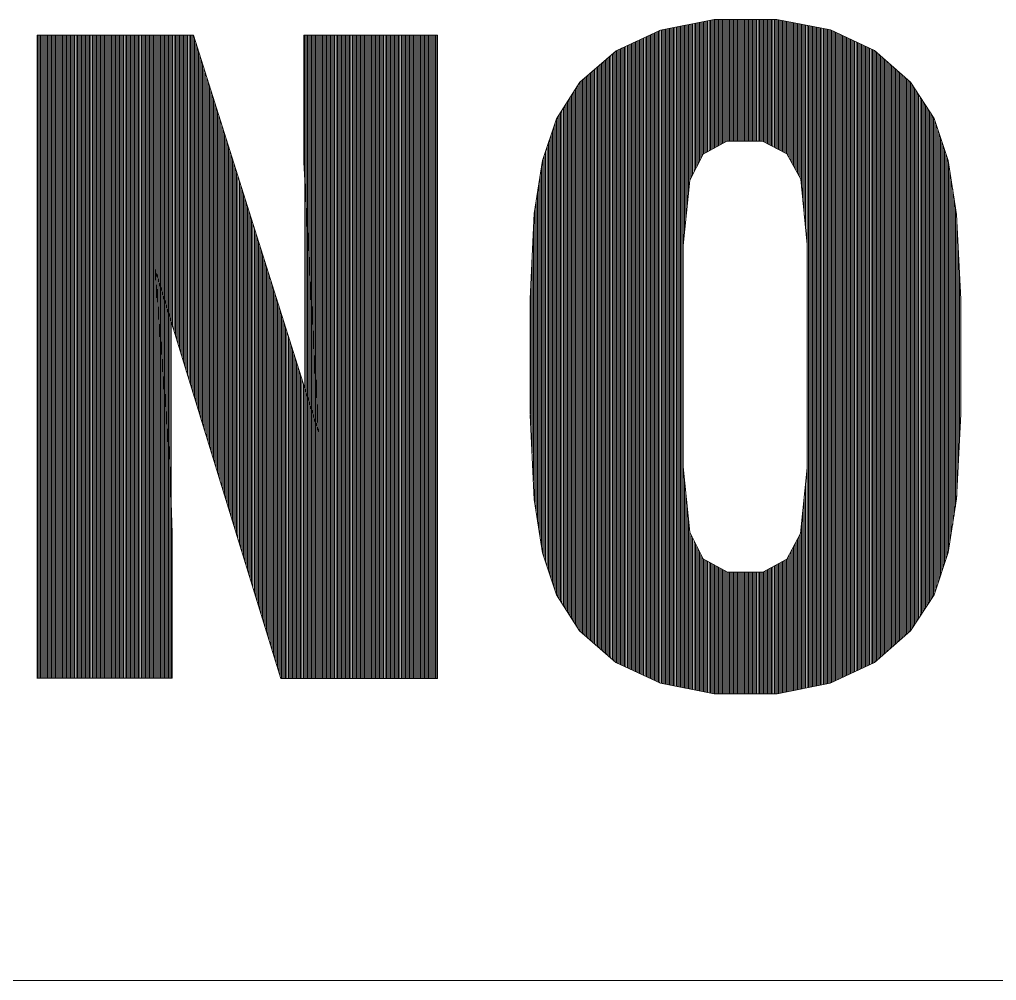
# Model space of a CAD drawing. Header units: millimetres. Extents: x 2 to 845, y 5 to 599.
# Drawn here: x 722.601 to 726.366, y 65.997 to 69.699 of the extents above; entities that cross this region are included whole.
import ezdxf

# ---------------------------------------------------------------- set-up
doc = ezdxf.new("R2010")
doc.units = ezdxf.units.MM
doc.linetypes.add('XKITLINE00', pattern=[0])
doc.layers.add('Outro tipo de objeto', color=7, linetype='Continuous', lineweight=0)

msp = doc.modelspace()

# ---------------------------------------------------------------- linework, layer by layer
at = {"layer": 'Outro tipo de objeto', "color": 7, "linetype": 'XKITLINE00', "lineweight": 0}
for p, q in [((725.0715, 69.6582), (725.2782, 69.6985)), ((725.0904, 67.1381), (725.0904, 69.6619)), ((725.0904, 69.6619), (725.0904, 69.6619)), ((725.0956, 67.1371), (725.0956, 69.6629)), ((725.1009, 67.1361), (725.1009, 69.664)), ((725.1061, 67.1351), (725.1061, 69.665)), ((725.1061, 69.665), (725.1061, 69.665)), ((725.1114, 67.134), (725.1114, 69.666)), ((725.1166, 67.133), (725.1166, 69.667)), ((725.1219, 67.132), (725.1219, 69.668)), ((725.1271, 67.131), (725.1271, 69.6691)), ((725.1324, 67.1299), (725.1324, 69.6701)), ((725.1376, 67.1289), (725.1376, 69.6711)), ((725.1428, 67.1279), (725.1428, 69.6721)), ((725.1481, 67.1269), (725.1481, 69.6732)), ((725.1533, 67.1258), (725.1533, 69.6742)), ((725.1533, 69.6742), (725.1533, 69.6742)), ((725.1586, 67.1248), (725.1586, 69.6752)), ((725.1638, 68.8792), (725.1638, 69.6762)), ((725.1691, 68.9309), (725.1691, 69.6773)), ((725.1743, 68.9826), (725.1743, 69.6783)), ((725.1743, 69.6783), (725.1743, 69.6783)), ((725.1796, 69.0343), (725.1796, 69.6793)), ((725.1848, 69.0812), (725.1848, 69.6803)), ((725.1901, 69.0915), (725.1901, 69.6813)), ((725.1953, 69.1018), (725.1953, 69.6824)), ((725.1953, 69.6824), (725.1953, 69.6824)), ((725.2006, 69.1121), (725.2006, 69.6834)), ((725.2058, 69.1224), (725.2058, 69.6844)), ((725.2111, 69.1327), (725.2111, 69.6854)), ((725.2111, 69.6854), (725.2111, 69.6854)), ((725.2163, 69.143), (725.2163, 69.6865)), ((725.2216, 69.1533), (725.2216, 69.6875)), ((725.2268, 69.1636), (725.2268, 69.6885)), ((725.232, 69.1739), (725.232, 69.6895)), ((725.2373, 69.1814), (725.2373, 69.6905)), ((725.2425, 69.1842), (725.2425, 69.6916)), ((725.2478, 69.187), (725.2478, 69.6926)), ((725.253, 69.1898), (725.253, 69.6936)), ((725.2583, 69.1927), (725.2583, 69.6946)), ((725.2635, 69.1955), (725.2635, 69.6957)), ((725.2688, 69.1983), (725.2688, 69.6967)), ((725.274, 69.2012), (725.274, 69.6977)), ((725.2782, 69.6985), (725.5199, 69.6985)), ((725.2793, 69.204), (725.2793, 69.6985)), ((725.2845, 69.2068), (725.2845, 69.6985)), ((725.2898, 69.2096), (725.2898, 69.6985)), ((725.295, 69.2125), (725.295, 69.6985)), ((725.3003, 69.2153), (725.3003, 69.6985)), ((725.3055, 69.2181), (725.3055, 69.6985)), ((725.3107, 69.2209), (725.3107, 69.6985)), ((725.316, 69.2238), (725.316, 69.6985)), ((725.3212, 69.2266), (725.3212, 69.6985)), ((725.3265, 69.2294), (725.3265, 69.6985)), ((725.3317, 69.2299), (725.3317, 69.6985)), ((725.337, 69.2299), (725.337, 69.6985)), ((725.3422, 69.2299), (725.3422, 69.6985)), ((725.3475, 69.2299), (725.3475, 69.6985)), ((725.3527, 69.2299), (725.3527, 69.6985)), ((725.358, 69.2299), (725.358, 69.6985)), ((725.3632, 69.2299), (725.3632, 69.6985)), ((725.3685, 69.2299), (725.3685, 69.6985)), ((725.3737, 69.2299), (725.3737, 69.6985)), ((725.379, 69.2299), (725.379, 69.6985)), ((725.3842, 69.2299), (725.3842, 69.6985)), ((725.3895, 69.2299), (725.3895, 69.6985)), ((725.3947, 69.2299), (725.3947, 69.6985)), ((725.3999, 69.2299), (725.3999, 69.6985)), ((725.4052, 69.2299), (725.4052, 69.6985)), ((725.4104, 69.2299), (725.4104, 69.6985)), ((725.4157, 69.2299), (725.4157, 69.6985)), ((725.4209, 69.2299), (725.4209, 69.6985)), ((725.4262, 69.2299), (725.4262, 69.6985)), ((725.4314, 69.2299), (725.4314, 69.6985)), ((725.4367, 69.2299), (725.4367, 69.6985)), ((725.4419, 69.2299), (725.4419, 69.6985)), ((725.4472, 69.2299), (725.4472, 69.6985)), ((725.4524, 69.2299), (725.4524, 69.6985)), ((725.4577, 69.2299), (725.4577, 69.6985)), ((725.4629, 69.2299), (725.4629, 69.6985)), ((725.4682, 69.2278), (725.4682, 69.6985)), ((725.4734, 69.2251), (725.4734, 69.6985)), ((725.4787, 69.2224), (725.4787, 69.6985)), ((725.4839, 69.2197), (725.4839, 69.6985)), ((725.4891, 69.217), (725.4891, 69.6985)), ((725.4944, 69.2143), (725.4944, 69.6985)), ((725.4996, 69.2116), (725.4996, 69.6985)), ((725.5049, 69.2089), (725.5049, 69.6985)), ((725.5101, 69.2062), (725.5101, 69.6985)), ((725.5154, 69.2035), (725.5154, 69.6985)), ((725.5199, 69.6985), (725.7268, 69.6585)), ((725.5206, 69.2008), (725.5206, 69.6984)), ((725.5259, 69.6974), (725.5259, 69.6974)), ((725.5259, 69.1981), (725.5259, 69.6974)), ((725.5311, 69.1954), (725.5311, 69.6964)), ((725.5364, 69.1927), (725.5364, 69.6953)), ((725.5416, 69.19), (725.5416, 69.6943)), ((725.5469, 69.1873), (725.5469, 69.6933)), ((725.5521, 69.1846), (725.5521, 69.6923)), ((725.5574, 69.1819), (725.5574, 69.6913)), ((725.5626, 69.1738), (725.5626, 69.6903)), ((725.5678, 69.1642), (725.5678, 69.6893)), ((725.5678, 69.6893), (725.5678, 69.6893)), ((725.5731, 69.1545), (725.5731, 69.6882)), ((725.5731, 69.6882), (725.5731, 69.6882)), ((725.5783, 69.1449), (725.5783, 69.6872)), ((725.5836, 69.1352), (725.5836, 69.6862)), ((725.5888, 69.1256), (725.5888, 69.6852)), ((725.5941, 69.116), (725.5941, 69.6842)), ((725.5993, 69.1063), (725.5993, 69.6832)), ((725.6046, 69.0967), (725.6046, 69.6822)), ((725.6098, 69.087), (725.6098, 69.6811)), ((725.6098, 69.6811), (725.6098, 69.6811)), ((725.6151, 69.0488), (725.6151, 69.6801)), ((725.6151, 69.6801), (725.6151, 69.6801)), ((725.6203, 68.9965), (725.6203, 69.6791)), ((725.6256, 68.9442), (725.6256, 69.6781)), ((725.6256, 69.6781), (725.6256, 69.6781)), ((725.6308, 68.8919), (725.6308, 69.6771)), ((725.6361, 67.1242), (725.6361, 69.6761)), ((725.6413, 67.1252), (725.6413, 69.6751)), ((725.6466, 67.1263), (725.6466, 69.674)), ((725.6518, 67.1273), (725.6518, 69.673)), ((725.657, 67.1283), (725.657, 69.672)), ((725.6623, 67.1294), (725.6623, 69.671)), ((725.6675, 67.1304), (725.6675, 69.67)), ((725.6728, 67.1314), (725.6728, 69.669)), ((725.678, 67.1325), (725.678, 69.668)), ((725.6833, 67.1335), (725.6833, 69.6669)), ((725.6885, 67.1345), (725.6885, 69.6659)), ((725.6938, 67.1356), (725.6938, 69.6649)), ((725.699, 67.1366), (725.699, 69.6639)), ((725.7043, 67.1377), (725.7043, 69.6629)), ((725.7095, 67.1387), (725.7095, 69.6619)), ((722.6685, 67.161), (722.6685, 69.6387)), ((722.6685, 69.6387), (723.2708, 69.6387)), ((722.6716, 67.1615), (722.6716, 69.6387)), ((722.6768, 67.1615), (722.6768, 69.6387)), ((722.682, 67.1615), (722.682, 69.6387)), ((722.6873, 67.1615), (722.6873, 69.6387)), ((722.6925, 67.1615), (722.6925, 69.6387)), ((722.6978, 67.1615), (722.6978, 69.6387)), ((722.703, 67.1615), (722.703, 69.6387)), ((722.7083, 67.1615), (722.7083, 69.6387)), ((722.7135, 67.1615), (722.7135, 69.6387)), ((722.7188, 67.1615), (722.7188, 69.6387)), ((722.724, 67.1615), (722.724, 69.6387)), ((722.7293, 67.1615), (722.7293, 69.6387)), ((722.7345, 67.1615), (722.7345, 69.6387)), ((722.7398, 67.1615), (722.7398, 69.6387)), ((722.745, 67.1615), (722.745, 69.6387)), ((722.7503, 67.1615), (722.7503, 69.6387)), ((722.7555, 67.1615), (722.7555, 69.6387)), ((722.7607, 67.1615), (722.7607, 69.6387)), ((722.766, 67.1615), (722.766, 69.6387)), ((722.7712, 67.1615), (722.7712, 69.6387)), ((722.7765, 67.1615), (722.7765, 69.6387)), ((722.7817, 67.1615), (722.7817, 69.6387)), ((722.787, 67.1615), (722.787, 69.6387)), ((722.7922, 67.1615), (722.7922, 69.6387)), ((722.7975, 67.1615), (722.7975, 69.6387)), ((722.8027, 67.1615), (722.8027, 69.6387)), ((722.808, 67.1615), (722.808, 69.6387)), ((722.8132, 67.1615), (722.8132, 69.6387)), ((722.8185, 67.1615), (722.8185, 69.6387)), ((722.8237, 67.1615), (722.8237, 69.6387)), ((722.829, 67.1615), (722.829, 69.6387)), ((722.8342, 67.1615), (722.8342, 69.6387)), ((722.8395, 67.1615), (722.8395, 69.6387)), ((722.8447, 67.1615), (722.8447, 69.6387)), ((722.8499, 67.1615), (722.8499, 69.6387)), ((722.8552, 67.1615), (722.8552, 69.6387)), ((722.8604, 67.1615), (722.8604, 69.6387)), ((722.8657, 67.1615), (722.8657, 69.6387)), ((722.8709, 67.1615), (722.8709, 69.6387)), ((722.8762, 67.1615), (722.8762, 69.6387)), ((722.8814, 67.1615), (722.8814, 69.6387)), ((722.8867, 67.1615), (722.8867, 69.6387)), ((722.8919, 67.1615), (722.8919, 69.6387)), ((722.8972, 67.1615), (722.8972, 69.6387)), ((722.9024, 67.1615), (722.9024, 69.6387)), ((722.9077, 67.1615), (722.9077, 69.6387)), ((722.9129, 67.1615), (722.9129, 69.6387)), ((722.9182, 67.1615), (722.9182, 69.6387)), ((722.9234, 67.1615), (722.9234, 69.6387)), ((722.9287, 67.1615), (722.9287, 69.6387)), ((722.9339, 67.1615), (722.9339, 69.6387)), ((722.9391, 67.1615), (722.9391, 69.6387)), ((722.9444, 67.1615), (722.9444, 69.6387)), ((722.9496, 67.1615), (722.9496, 69.6387)), ((722.9549, 67.1615), (722.9549, 69.6387)), ((722.9601, 67.1615), (722.9601, 69.6387)), ((722.9654, 67.1615), (722.9654, 69.6387)), ((722.9706, 67.1615), (722.9706, 69.6387)), ((722.9759, 67.1615), (722.9759, 69.6387)), ((722.9811, 67.1615), (722.9811, 69.6387)), ((722.9864, 67.1615), (722.9864, 69.6387)), ((722.9916, 67.1615), (722.9916, 69.6387)), ((722.9969, 67.1615), (722.9969, 69.6387)), ((723.0021, 67.1615), (723.0021, 69.6387)), ((723.0074, 67.1615), (723.0074, 69.6387)), ((723.0126, 67.1615), (723.0126, 69.6387)), ((723.0178, 67.1615), (723.0178, 69.6387)), ((723.0231, 67.1615), (723.0231, 69.6387)), ((723.0283, 67.1615), (723.0283, 69.6387)), ((723.0336, 67.1615), (723.0336, 69.6387)), ((723.0388, 67.1615), (723.0388, 69.6387)), ((723.0441, 67.1615), (723.0441, 69.6387)), ((723.0493, 67.1615), (723.0493, 69.6387)), ((723.0546, 67.1615), (723.0546, 69.6387)), ((723.0598, 67.1615), (723.0598, 69.6387)), ((723.0651, 67.1615), (723.0651, 69.6387)), ((723.0703, 67.1615), (723.0703, 69.6387)), ((723.0756, 67.1615), (723.0756, 69.6387)), ((723.0808, 67.1615), (723.0808, 69.6387)), ((723.0861, 67.1615), (723.0861, 69.6387)), ((723.0913, 67.1615), (723.0913, 69.6387)), ((723.0966, 67.1615), (723.0966, 69.6387)), ((723.1018, 67.1615), (723.1018, 69.6387)), ((723.107, 67.1615), (723.107, 69.6387)), ((723.1123, 67.1615), (723.1123, 69.6387)), ((723.1175, 67.1615), (723.1175, 69.6387)), ((723.1228, 67.1615), (723.1228, 69.6387)), ((723.128, 67.1615), (723.128, 69.6387)), ((723.1333, 67.1615), (723.1333, 69.6387)), ((723.1385, 67.1615), (723.1385, 69.6387)), ((723.1438, 67.1615), (723.1438, 69.6387)), ((723.149, 67.1615), (723.149, 69.6387)), ((723.1543, 67.1615), (723.1543, 69.6387)), ((723.1595, 67.1615), (723.1595, 69.6387)), ((723.1648, 67.1615), (723.1648, 69.6387)), ((723.17, 67.1615), (723.17, 69.6387)), ((723.1753, 67.1615), (723.1753, 69.6387)), ((723.1805, 67.1615), (723.1805, 69.6387)), ((723.1857, 67.1615), (723.1857, 69.6387)), ((723.191, 68.5151), (723.191, 69.6387)), ((723.1962, 68.4981), (723.1962, 69.6387)), ((723.2015, 68.481), (723.2015, 69.6387)), ((723.2067, 68.464), (723.2067, 69.6387)), ((723.212, 68.447), (723.212, 69.6387)), ((723.2172, 68.4299), (723.2172, 69.6387)), ((723.2225, 68.4129), (723.2225, 69.6387)), ((723.2277, 68.3958), (723.2277, 69.6387)), ((723.233, 68.3788), (723.233, 69.6387)), ((723.2382, 68.3617), (723.2382, 69.6387)), ((723.2382, 68.3617), (723.2382, 69.6387)), ((723.2435, 68.3447), (723.2435, 69.6387)), ((723.2487, 68.3276), (723.2487, 69.6387)), ((723.254, 68.3106), (723.254, 69.6387)), ((723.2592, 68.2936), (723.2592, 69.6387)), ((723.2645, 68.2765), (723.2645, 69.6387)), ((723.2697, 68.2595), (723.2697, 69.6387)), ((723.2708, 69.6387), (723.7529, 68.1103)), ((723.2749, 68.2424), (723.2749, 69.6256)), ((723.6966, 69.1489), (723.6966, 69.6388)), ((723.6966, 69.6388), (724.2122, 69.6388)), ((723.6999, 67.1604), (723.6999, 69.6388)), ((723.7052, 67.1604), (723.7052, 69.6388)), ((723.7104, 67.1604), (723.7104, 69.6388)), ((723.7157, 67.1604), (723.7157, 69.6388)), ((723.7209, 67.1604), (723.7209, 69.6388)), ((723.7262, 67.1604), (723.7262, 69.6388)), ((723.7314, 67.1604), (723.7314, 69.6388)), ((723.7367, 67.1604), (723.7367, 69.6388)), ((723.7419, 67.1604), (723.7419, 69.6388)), ((723.7472, 67.1604), (723.7472, 69.6388)), ((723.7524, 67.1604), (723.7524, 69.6388)), ((723.7577, 67.1604), (723.7577, 69.6388)), ((723.7629, 67.1604), (723.7629, 69.6388)), ((723.7682, 67.1604), (723.7682, 69.6388)), ((723.7734, 67.1604), (723.7734, 69.6388)), ((723.7787, 67.1604), (723.7787, 69.6388)), ((723.7839, 67.1604), (723.7839, 69.6388)), ((723.7891, 67.1604), (723.7891, 69.6388)), ((723.7944, 67.1604), (723.7944, 69.6388)), ((723.7996, 67.1604), (723.7996, 69.6388)), ((723.8049, 67.1604), (723.8049, 69.6388)), ((723.8101, 67.1604), (723.8101, 69.6388)), ((723.8154, 67.1604), (723.8154, 69.6388)), ((723.8206, 67.1604), (723.8206, 69.6388)), ((723.8259, 67.1604), (723.8259, 69.6388)), ((723.8311, 67.1604), (723.8311, 69.6388)), ((723.8364, 67.1604), (723.8364, 69.6388)), ((723.8416, 67.1604), (723.8416, 69.6388)), ((723.8469, 67.1604), (723.8469, 69.6388)), ((723.8521, 67.1604), (723.8521, 69.6388)), ((723.8574, 67.1604), (723.8574, 69.6388)), ((723.8626, 67.1604), (723.8626, 69.6388)), ((723.8678, 67.1604), (723.8678, 69.6388)), ((723.8731, 67.1604), (723.8731, 69.6388)), ((723.8783, 67.1604), (723.8783, 69.6388)), ((723.8836, 67.1604), (723.8836, 69.6388)), ((723.8888, 67.1604), (723.8888, 69.6388)), ((723.8941, 67.1604), (723.8941, 69.6388)), ((723.8993, 67.1604), (723.8993, 69.6388)), ((723.9046, 67.1604), (723.9046, 69.6388)), ((723.9098, 67.1604), (723.9098, 69.6388)), ((723.9151, 67.1604), (723.9151, 69.6388)), ((723.9203, 67.1604), (723.9203, 69.6388)), ((723.9256, 67.1604), (723.9256, 69.6388)), ((723.9308, 67.1604), (723.9308, 69.6388)), ((723.9361, 67.1604), (723.9361, 69.6388)), ((723.9413, 67.1604), (723.9413, 69.6388)), ((723.9466, 67.1604), (723.9466, 69.6388)), ((723.9518, 67.1604), (723.9518, 69.6388)), ((723.957, 67.1604), (723.957, 69.6388)), ((723.9623, 67.1604), (723.9623, 69.6388)), ((723.9675, 67.1604), (723.9675, 69.6388)), ((723.9728, 67.1604), (723.9728, 69.6388)), ((723.978, 67.1604), (723.978, 69.6388)), ((723.9833, 67.1604), (723.9833, 69.6388)), ((723.9885, 67.1604), (723.9885, 69.6388)), ((723.9938, 67.1604), (723.9938, 69.6388)), ((723.999, 67.1604), (723.999, 69.6388)), ((724.0043, 67.1604), (724.0043, 69.6388)), ((724.0095, 67.1604), (724.0095, 69.6388)), ((724.0148, 67.1604), (724.0148, 69.6388)), ((724.02, 67.1604), (724.02, 69.6388)), ((724.0253, 67.1604), (724.0253, 69.6388)), ((724.0305, 67.1604), (724.0305, 69.6388)), ((724.0357, 67.1604), (724.0357, 69.6388)), ((724.041, 67.1604), (724.041, 69.6388)), ((724.0462, 67.1604), (724.0462, 69.6388)), ((724.0515, 67.1604), (724.0515, 69.6388)), ((724.0567, 67.1604), (724.0567, 69.6388)), ((724.062, 67.1604), (724.062, 69.6388)), ((724.0672, 67.1604), (724.0672, 69.6388)), ((724.0725, 67.1604), (724.0725, 69.6388)), ((724.0777, 67.1604), (724.0777, 69.6388)), ((724.083, 67.1604), (724.083, 69.6388)), ((724.0882, 67.1604), (724.0882, 69.6388)), ((724.0935, 67.1604), (724.0935, 69.6388)), ((724.0987, 67.1604), (724.0987, 69.6388)), ((724.104, 67.1604), (724.104, 69.6388)), ((724.1092, 67.1604), (724.1092, 69.6388)), ((724.1145, 67.1604), (724.1145, 69.6388)), ((724.1197, 67.1604), (724.1197, 69.6388)), ((724.1249, 67.1604), (724.1249, 69.6388)), ((724.1302, 67.1604), (724.1302, 69.6388)), ((724.1354, 67.1604), (724.1354, 69.6388)), ((724.1407, 67.1604), (724.1407, 69.6388)), ((724.1459, 67.1604), (724.1459, 69.6388)), ((724.1512, 67.1604), (724.1512, 69.6388)), ((724.1564, 67.1604), (724.1564, 69.6388)), ((724.1617, 67.1604), (724.1617, 69.6388)), ((724.1669, 67.1604), (724.1669, 69.6388)), ((724.1722, 67.1604), (724.1722, 69.6388)), ((724.1774, 67.1604), (724.1774, 69.6388)), ((724.1827, 67.1604), (724.1827, 69.6388)), ((724.1879, 67.1604), (724.1879, 69.6388)), ((724.1932, 67.1604), (724.1932, 69.6388)), ((724.1984, 67.1604), (724.1984, 69.6388)), ((724.2037, 67.1604), (724.2037, 69.6388)), ((724.2089, 67.1604), (724.2089, 69.6388)), ((724.2122, 69.6388), (724.2122, 67.1604)), ((724.9001, 69.5786), (725.0715, 69.6582)), ((725.0012, 67.1747), (725.0012, 69.6256)), ((725.0064, 67.1723), (725.0064, 69.628)), ((725.0117, 67.1698), (725.0117, 69.6305)), ((725.0169, 67.1674), (725.0169, 69.6329)), ((725.0222, 67.1649), (725.0222, 69.6353)), ((725.0274, 67.1625), (725.0274, 69.6378)), ((725.0327, 67.16), (725.0327, 69.6402)), ((725.0379, 67.1576), (725.0379, 69.6426)), ((725.0432, 67.1551), (725.0432, 69.6451)), ((725.0484, 67.1527), (725.0484, 69.6475)), ((725.0537, 67.1502), (725.0537, 69.6499)), ((725.0589, 67.1478), (725.0589, 69.6524)), ((725.0641, 67.1453), (725.0641, 69.6548)), ((725.0694, 67.1429), (725.0694, 69.6573)), ((725.0746, 67.1412), (725.0746, 69.6588)), ((725.0799, 67.1402), (725.0799, 69.6599)), ((725.0851, 67.1392), (725.0851, 69.6609)), ((725.7148, 67.1397), (725.7148, 69.6609)), ((725.72, 67.1408), (725.72, 69.6598)), ((725.7253, 67.1418), (725.7253, 69.6588)), ((725.7268, 69.6585), (725.8965, 69.5789)), ((725.7305, 67.1441), (725.7305, 69.6568)), ((725.7357, 67.1466), (725.7357, 69.6543)), ((725.741, 67.149), (725.741, 69.6519)), ((725.7462, 67.1515), (725.7462, 69.6494)), ((725.7515, 67.154), (725.7515, 69.6469)), ((725.7567, 67.1564), (725.7567, 69.6445)), ((725.762, 67.1589), (725.762, 69.642)), ((725.7672, 67.1613), (725.7672, 69.6395)), ((725.7725, 67.1638), (725.7725, 69.6371)), ((725.7777, 67.1662), (725.7777, 69.6346)), ((725.7777, 69.6346), (725.7777, 69.6346)), ((725.783, 67.1687), (725.783, 69.6322)), ((725.7882, 67.1712), (725.7882, 69.6297)), ((725.7935, 67.1736), (725.7935, 69.6272)), ((725.7987, 67.1761), (725.7987, 69.6248)), ((723.2802, 68.2254), (723.2802, 69.6089)), ((723.2854, 68.2083), (723.2854, 69.5923)), ((724.9172, 67.2139), (724.9172, 69.5866)), ((724.9172, 67.2139), (724.9172, 69.5866)), ((724.9225, 67.2115), (724.9225, 69.589)), ((724.9277, 67.209), (724.9277, 69.5915)), ((724.933, 67.2066), (724.933, 69.5939)), ((724.933, 69.5939), (724.933, 69.5939)), ((724.9382, 67.2041), (724.9382, 69.5963)), ((724.9435, 67.2017), (724.9435, 69.5988)), ((724.9487, 67.1992), (724.9487, 69.6012)), ((724.954, 67.1968), (724.954, 69.6037)), ((724.9592, 67.1943), (724.9592, 69.6061)), ((724.9645, 67.1919), (724.9645, 69.6085)), ((724.9697, 67.1894), (724.9697, 69.611)), ((724.9749, 67.187), (724.9749, 69.6134)), ((724.9802, 67.1845), (724.9802, 69.6158)), ((724.9854, 67.1821), (724.9854, 69.6183)), ((724.9907, 67.1796), (724.9907, 69.6207)), ((724.9959, 67.1772), (724.9959, 69.6231)), ((725.804, 67.1785), (725.804, 69.6223)), ((725.8092, 67.181), (725.8092, 69.6198)), ((725.8145, 67.1835), (725.8145, 69.6174)), ((725.8197, 67.1859), (725.8197, 69.6149)), ((725.8249, 67.1884), (725.8249, 69.6125)), ((725.8302, 67.1908), (725.8302, 69.61)), ((725.8354, 67.1933), (725.8354, 69.6075)), ((725.8407, 67.1958), (725.8407, 69.6051)), ((725.8459, 67.1982), (725.8459, 69.6026)), ((725.8512, 67.2007), (725.8512, 69.6001)), ((725.8564, 67.2031), (725.8564, 69.5977)), ((725.8617, 67.2056), (725.8617, 69.5952)), ((725.8617, 69.5952), (725.8617, 69.5952)), ((725.8669, 67.2081), (725.8669, 69.5927)), ((725.8722, 67.2105), (725.8722, 69.5903)), ((725.8774, 67.213), (725.8774, 69.5878)), ((723.2907, 68.1913), (723.2907, 69.5757)), ((723.2907, 69.5757), (723.2907, 69.5757)), ((723.2959, 68.1742), (723.2959, 69.559)), ((724.7605, 69.4571), (724.9001, 69.5786)), ((724.87, 67.2479), (724.87, 69.5524)), ((724.8753, 67.2433), (724.8753, 69.557)), ((724.8805, 67.2387), (724.8805, 69.5616)), ((724.8857, 67.2342), (724.8857, 69.5661)), ((724.891, 67.2296), (724.891, 69.5707)), ((724.8962, 67.225), (724.8962, 69.5753)), ((724.9015, 67.2213), (724.9015, 69.5793)), ((724.9067, 67.2188), (724.9067, 69.5817)), ((724.912, 67.2164), (724.912, 69.5842)), ((725.8827, 67.2154), (725.8827, 69.5854)), ((725.8879, 67.2179), (725.8879, 69.5829)), ((725.8932, 67.2204), (725.8932, 69.5804)), ((725.8965, 69.5789), (726.0344, 69.4567)), ((725.8984, 67.2237), (725.8984, 69.5772)), ((725.8984, 69.5772), (725.8984, 69.5772)), ((725.9037, 67.2283), (725.9037, 69.5725)), ((725.9089, 67.2329), (725.9089, 69.5679)), ((725.9089, 69.5679), (725.9089, 69.5679)), ((725.9141, 67.2375), (725.9141, 69.5632)), ((725.9194, 67.2421), (725.9194, 69.5586)), ((725.9246, 67.2467), (725.9246, 69.5539)), ((725.9299, 67.2513), (725.9299, 69.5493)), ((723.3012, 68.1572), (723.3012, 69.5424)), ((723.3064, 68.1402), (723.3064, 69.5258)), ((724.8228, 67.289), (724.8228, 69.5113)), ((724.828, 67.2844), (724.828, 69.5159)), ((724.8333, 67.2799), (724.8333, 69.5204)), ((724.8385, 67.2753), (724.8385, 69.525)), ((724.8385, 69.525), (724.8385, 69.525)), ((724.8438, 67.2707), (724.8438, 69.5296)), ((724.849, 67.2662), (724.849, 69.5341)), ((724.8543, 67.2616), (724.8543, 69.5387)), ((724.8543, 69.5387), (724.8543, 69.5387)), ((724.8595, 67.257), (724.8595, 69.5433)), ((724.8648, 67.2524), (724.8648, 69.5479)), ((725.9351, 67.2559), (725.9351, 69.5446)), ((725.9404, 67.2605), (725.9404, 69.54)), ((725.9456, 67.2651), (725.9456, 69.5354)), ((725.9509, 67.2697), (725.9509, 69.5307)), ((725.9561, 67.2743), (725.9561, 69.5261)), ((725.9614, 67.2789), (725.9614, 69.5214)), ((725.9666, 67.2835), (725.9666, 69.5168)), ((725.9719, 67.2881), (725.9719, 69.5121)), ((723.3117, 68.1231), (723.3117, 69.5091)), ((723.3169, 68.1061), (723.3169, 69.4925)), ((723.3222, 68.089), (723.3222, 69.4759)), ((724.7808, 67.3256), (724.7808, 69.4747)), ((724.7861, 67.321), (724.7861, 69.4793)), ((724.7913, 67.3164), (724.7913, 69.4839)), ((724.7966, 67.3119), (724.7966, 69.4884)), ((724.8018, 67.3073), (724.8018, 69.493)), ((724.807, 67.3027), (724.807, 69.4976)), ((724.8123, 67.2981), (724.8123, 69.5021)), ((724.8123, 69.5021), (724.8123, 69.5021)), ((724.8175, 67.2936), (724.8175, 69.5067)), ((725.9771, 67.2927), (725.9771, 69.5075)), ((725.9824, 67.2973), (725.9824, 69.5028)), ((725.9876, 67.3019), (725.9876, 69.4982)), ((725.9928, 67.3065), (725.9928, 69.4935)), ((725.9981, 67.3111), (725.9981, 69.4889)), ((726.0033, 67.3157), (726.0033, 69.4842)), ((726.0086, 67.3203), (726.0086, 69.4796)), ((726.0138, 67.3249), (726.0138, 69.4749)), ((723.3274, 68.072), (723.3274, 69.4592)), ((723.3327, 68.0549), (723.3327, 69.4426)), ((724.6701, 69.3164), (724.7605, 69.4571)), ((724.7493, 67.36), (724.7493, 69.4396)), ((724.7546, 67.3519), (724.7546, 69.4478)), ((724.7598, 67.3438), (724.7598, 69.456)), ((724.7651, 67.3393), (724.7651, 69.461)), ((724.7703, 67.3347), (724.7703, 69.4656)), ((724.7756, 67.3301), (724.7756, 69.4701)), ((726.0191, 67.3295), (726.0191, 69.4703)), ((726.0243, 67.3341), (726.0243, 69.4657)), ((726.0296, 67.3387), (726.0296, 69.461)), ((726.0344, 69.4567), (726.1261, 69.3168)), ((726.0348, 67.3434), (726.0348, 69.4561)), ((726.0401, 67.3514), (726.0401, 69.4481)), ((726.0453, 67.3595), (726.0453, 69.4401)), ((723.3379, 68.0379), (723.3379, 69.426)), ((723.3432, 68.0208), (723.3432, 69.4093)), ((724.7231, 67.4007), (724.7231, 69.3988)), ((724.7283, 67.3926), (724.7283, 69.407)), ((724.7336, 67.3845), (724.7336, 69.4151)), ((724.7388, 67.3763), (724.7388, 69.4233)), ((724.7441, 67.3682), (724.7441, 69.4315)), ((726.0506, 67.3675), (726.0506, 69.4321)), ((726.0558, 67.3756), (726.0558, 69.4241)), ((726.0611, 67.3836), (726.0611, 69.4161)), ((726.0611, 69.4161), (726.0611, 69.4161)), ((726.0663, 67.3917), (726.0663, 69.4081)), ((726.0716, 67.3998), (726.0716, 69.4001)), ((723.3484, 68.0038), (723.3484, 69.3927)), ((723.3537, 67.9868), (723.3537, 69.3761)), ((724.7021, 67.4333), (724.7021, 69.3661)), ((724.7074, 67.4252), (724.7074, 69.3743)), ((724.7126, 67.417), (724.7126, 69.3825)), ((724.7178, 67.4089), (724.7178, 69.3906)), ((726.0768, 67.4078), (726.0768, 69.3921)), ((726.082, 67.4159), (726.082, 69.3841)), ((726.082, 69.3841), (726.082, 69.3841)), ((726.0873, 67.4239), (726.0873, 69.3761)), ((726.0925, 67.432), (726.0925, 69.3681)), ((726.0978, 67.4401), (726.0978, 69.3601)), ((723.3589, 67.9697), (723.3589, 69.3594)), ((723.3641, 67.9527), (723.3641, 69.3428)), ((723.3694, 67.9356), (723.3694, 69.3261)), ((724.6759, 67.474), (724.6759, 69.3253)), ((724.6811, 67.4659), (724.6811, 69.3335)), ((724.6864, 67.4578), (724.6864, 69.3416)), ((724.6916, 67.4496), (724.6916, 69.3498)), ((724.6969, 67.4415), (724.6969, 69.358)), ((726.103, 67.4481), (726.103, 69.352)), ((726.1083, 67.4562), (726.1083, 69.344)), ((726.1135, 67.4642), (726.1135, 69.336)), ((726.1188, 67.4723), (726.1188, 69.328)), ((723.3746, 67.9186), (723.3746, 69.3095)), ((723.3799, 67.9015), (723.3799, 69.2929)), ((724.6167, 69.1554), (724.6701, 69.3164)), ((724.6601, 67.5133), (724.6601, 69.2862)), ((724.6654, 67.4973), (724.6654, 69.302)), ((724.6706, 67.4822), (724.6706, 69.3171)), ((726.124, 67.4804), (726.124, 69.32)), ((726.1261, 69.3168), (726.1802, 69.1552)), ((726.1293, 67.4936), (726.1293, 69.3074)), ((726.1345, 67.5091), (726.1345, 69.2918)), ((723.3851, 67.8845), (723.3851, 69.2762)), ((723.3904, 67.8674), (723.3904, 69.2596)), ((724.6496, 67.5451), (724.6496, 69.2546)), ((724.6549, 67.5292), (724.6549, 69.2704)), ((726.1398, 67.5246), (726.1398, 69.2761)), ((726.145, 67.5402), (726.145, 69.2604)), ((723.3956, 67.8504), (723.3956, 69.243)), ((723.4009, 67.8334), (723.4009, 69.2263)), ((723.4061, 67.8163), (723.4061, 69.2097)), ((724.6391, 67.577), (724.6391, 69.223)), ((724.6444, 67.5611), (724.6444, 69.2388)), ((725.2353, 69.1803), (725.3275, 69.2299)), ((725.3275, 69.2299), (725.464, 69.2299)), ((725.464, 69.2299), (725.5586, 69.1812)), ((726.1503, 67.5557), (726.1503, 69.2448)), ((726.1555, 67.5712), (726.1555, 69.2291)), ((726.1607, 67.5867), (726.1607, 69.2135)), ((723.4114, 67.7993), (723.4114, 69.1931)), ((723.4166, 67.7822), (723.4166, 69.1764)), ((724.6234, 67.6248), (724.6234, 69.1756)), ((724.6287, 67.6088), (724.6287, 69.1914)), ((724.6339, 67.5929), (724.6339, 69.2072)), ((725.1842, 69.08), (725.2353, 69.1803)), ((725.5586, 69.1812), (725.6116, 69.0838)), ((726.166, 67.6022), (726.166, 69.1978)), ((726.1712, 67.6177), (726.1712, 69.1821)), ((723.4219, 67.7652), (723.4219, 69.1598)), ((723.4271, 67.7481), (723.4271, 69.1432)), ((723.7529, 68.1103), (723.6966, 69.1489)), ((724.5845, 68.9511), (724.6167, 69.1554)), ((724.6182, 67.6407), (724.6182, 69.1598)), ((726.1765, 67.6332), (726.1765, 69.1665)), ((726.1802, 69.1552), (726.2125, 68.9482)), ((726.1817, 67.6527), (726.1817, 69.1457)), ((723.4324, 67.7311), (723.4324, 69.1265)), ((723.4376, 67.714), (723.4376, 69.1099)), ((724.6077, 67.7045), (724.6077, 69.098)), ((724.6129, 67.6707), (724.6129, 69.1313)), ((726.187, 67.6864), (726.187, 69.112)), ((723.4428, 67.697), (723.4428, 69.0933)), ((723.4481, 67.68), (723.4481, 69.0766)), ((723.4533, 67.6629), (723.4533, 69.06)), ((724.6024, 67.7383), (724.6024, 69.0647)), ((725.1587, 68.8284), (725.1842, 69.08)), ((725.6116, 69.0838), (725.6368, 68.832)), ((726.1922, 67.7201), (726.1922, 69.0784)), ((723.4586, 67.6459), (723.4586, 69.0434)), ((723.4638, 67.6288), (723.4638, 69.0267)), ((723.4638, 69.0267), (723.4638, 69.0267)), ((724.5972, 67.7721), (724.5972, 69.0313)), ((726.1975, 67.7539), (726.1975, 69.0447)), ((723.4691, 67.6118), (723.4691, 69.0101)), ((723.4743, 67.5947), (723.4743, 68.9935)), ((723.4743, 68.9935), (723.4743, 68.9935)), ((724.5919, 67.8058), (724.5919, 68.998)), ((726.2027, 67.7876), (726.2027, 69.011)), ((723.4796, 67.5777), (723.4796, 68.9768)), ((723.4848, 67.5606), (723.4848, 68.9602)), ((723.4848, 68.9602), (723.4848, 68.9602)), ((724.5687, 68.623), (724.5845, 68.9511)), ((724.5867, 67.8396), (724.5867, 68.9646)), ((726.208, 67.8213), (726.208, 68.9774)), ((726.2125, 68.9482), (726.2292, 68.6217)), ((723.4901, 67.5436), (723.4901, 68.9436)), ((723.4953, 67.5266), (723.4953, 68.9269)), ((723.5006, 67.5095), (723.5006, 68.9103)), ((726.2132, 67.8609), (726.2132, 68.9345)), ((726.2132, 68.9345), (726.2132, 68.9345)), ((723.5058, 67.4925), (723.5058, 68.8936)), ((723.5111, 67.4754), (723.5111, 68.877)), ((724.5814, 67.9231), (724.5814, 68.8865)), ((723.5163, 67.4584), (723.5163, 68.8604)), ((723.5216, 67.4413), (723.5216, 68.8437)), ((723.5268, 67.4243), (723.5268, 68.8271)), ((723.532, 67.4072), (723.532, 68.8105)), ((723.532, 68.8105), (723.532, 68.8105)), ((725.1587, 67.9769), (725.1587, 68.8284)), ((725.6368, 68.832), (725.6368, 67.9721)), ((726.2185, 67.9649), (726.2185, 68.8319)), ((723.5373, 67.3902), (723.5373, 68.7938)), ((723.5425, 67.3732), (723.5425, 68.7772)), ((723.5425, 68.7772), (723.5425, 68.7772)), ((723.5478, 67.3561), (723.5478, 68.7606)), ((724.5762, 68.0297), (724.5762, 68.7776)), ((723.608, 67.1604), (723.1231, 68.7358)), ((723.1231, 68.7358), (723.1805, 67.9965)), ((723.553, 67.3391), (723.553, 68.7439)), ((723.553, 68.7439), (723.553, 68.7439)), ((723.5583, 67.322), (723.5583, 68.7273)), ((726.2237, 68.0689), (726.2237, 68.7292)), ((726.2237, 68.7292), (726.2237, 68.7292)), ((723.5635, 67.305), (723.5635, 68.7107)), ((723.5688, 67.2879), (723.5688, 68.694)), ((723.574, 67.2709), (723.574, 68.6774)), ((723.5793, 67.2538), (723.5793, 68.6608)), ((724.5709, 68.1363), (724.5709, 68.6688)), ((723.5845, 67.2368), (723.5845, 68.6441)), ((723.5898, 67.2198), (723.5898, 68.6275)), ((723.595, 67.2027), (723.595, 68.6109)), ((724.5687, 68.1771), (724.5687, 68.623)), ((726.229, 68.1729), (726.229, 68.6266)), ((726.2292, 68.6217), (726.2292, 68.1779)), ((723.6003, 67.1857), (723.6003, 68.5942)), ((723.6003, 68.5942), (723.6003, 68.5942)), ((723.6055, 67.1686), (723.6055, 68.5776)), ((723.6107, 67.1604), (723.6107, 68.561)), ((723.616, 67.1604), (723.616, 68.5443)), ((723.6212, 67.1604), (723.6212, 68.5277)), ((723.6265, 67.1604), (723.6265, 68.5111)), ((723.6317, 67.1604), (723.6317, 68.4944)), ((723.637, 67.1604), (723.637, 68.4778)), ((723.6422, 67.1604), (723.6422, 68.4611)), ((723.6475, 67.1604), (723.6475, 68.4445)), ((723.6527, 67.1604), (723.6527, 68.4279)), ((723.658, 67.1604), (723.658, 68.4112)), ((723.6632, 67.1604), (723.6632, 68.3946)), ((723.6685, 67.1604), (723.6685, 68.378)), ((723.6737, 67.1604), (723.6737, 68.3613)), ((723.679, 67.1604), (723.679, 68.3447)), ((723.6842, 67.1604), (723.6842, 68.3281)), ((723.6895, 67.1604), (723.6895, 68.3114)), ((723.6947, 67.1604), (723.6947, 68.2948)), ((724.585, 67.8503), (724.569, 68.1752)), ((726.2292, 68.1779), (726.2128, 67.8522)), ((723.1805, 67.9965), (723.1892, 67.7197)), ((725.1843, 67.7233), (725.1585, 67.9761)), ((725.6368, 67.9721), (725.6105, 67.7187)), ((725.1638, 67.1238), (725.1638, 67.9238)), ((725.6308, 67.1231), (725.6308, 67.9141)), ((725.1691, 67.1228), (725.1691, 67.8723)), ((725.6256, 67.1221), (725.6256, 67.8636)), ((724.6171, 67.6441), (724.585, 67.8503)), ((725.1743, 67.1217), (725.1743, 67.8208)), ((726.2128, 67.8522), (726.1806, 67.6454)), ((725.6203, 67.1211), (725.6203, 67.813)), ((725.1796, 67.1207), (725.1796, 67.7694)), ((725.6151, 67.12), (725.6151, 67.7624)), ((723.1892, 67.7197), (723.1892, 67.1615)), ((725.2356, 67.6208), (725.1843, 67.7233)), ((725.1848, 67.1197), (725.1848, 67.7222)), ((725.1901, 67.1187), (725.1901, 67.7117)), ((725.6105, 67.7187), (725.5587, 67.6194)), ((725.6046, 67.118), (725.6046, 67.7073)), ((725.6098, 67.119), (725.6098, 67.7174)), ((725.1953, 67.1176), (725.1953, 67.7012)), ((725.2006, 67.1166), (725.2006, 67.6907)), ((725.2058, 67.1156), (725.2058, 67.6803)), ((725.2111, 67.1146), (725.2111, 67.6698)), ((725.5836, 67.1138), (725.5836, 67.6671)), ((725.5888, 67.1149), (725.5888, 67.6772)), ((725.5941, 67.1159), (725.5941, 67.6872)), ((725.5993, 67.1169), (725.5993, 67.6973)), ((724.6701, 67.483), (724.6171, 67.6441)), ((725.2163, 67.1135), (725.2163, 67.6593)), ((725.2216, 67.1125), (725.2216, 67.6488)), ((725.2268, 67.1115), (725.2268, 67.6383)), ((725.232, 67.1105), (725.232, 67.6278)), ((725.5678, 67.1107), (725.5678, 67.637)), ((725.5731, 67.1117), (725.5731, 67.6471)), ((725.5783, 67.1128), (725.5783, 67.6571)), ((726.1806, 67.6454), (726.1256, 67.4828)), ((725.3298, 67.5697), (725.2356, 67.6208)), ((725.2373, 67.1094), (725.2373, 67.6198)), ((725.2425, 67.1084), (725.2425, 67.617)), ((725.2478, 67.1074), (725.2478, 67.6142)), ((725.253, 67.1064), (725.253, 67.6113)), ((725.2583, 67.1053), (725.2583, 67.6085)), ((725.2635, 67.1043), (725.2635, 67.6056)), ((725.2688, 67.1033), (725.2688, 67.6028)), ((725.274, 67.1023), (725.274, 67.5999)), ((725.2793, 67.1015), (725.2793, 67.5971)), ((725.2845, 67.1015), (725.2845, 67.5943)), ((725.2898, 67.1015), (725.2898, 67.5914)), ((725.5587, 67.6194), (725.4663, 67.5697)), ((725.5049, 67.1015), (725.5049, 67.5905)), ((725.5101, 67.1015), (725.5101, 67.5933)), ((725.5154, 67.1015), (725.5154, 67.5961)), ((725.5206, 67.1015), (725.5206, 67.5989)), ((725.5259, 67.1024), (725.5259, 67.6018)), ((725.5311, 67.1035), (725.5311, 67.6046)), ((725.5364, 67.1045), (725.5364, 67.6074)), ((725.5416, 67.1055), (725.5416, 67.6102)), ((725.5469, 67.1066), (725.5469, 67.6131)), ((725.5521, 67.1076), (725.5521, 67.6159)), ((725.5574, 67.1086), (725.5574, 67.6187)), ((725.5626, 67.1097), (725.5626, 67.627)), ((725.295, 67.1015), (725.295, 67.5886)), ((725.3003, 67.1015), (725.3003, 67.5857)), ((725.3055, 67.1015), (725.3055, 67.5829)), ((725.3107, 67.1015), (725.3107, 67.58)), ((725.316, 67.1015), (725.316, 67.5772)), ((725.3212, 67.1015), (725.3212, 67.5743)), ((725.3265, 67.1015), (725.3265, 67.5715)), ((725.4663, 67.5697), (725.3298, 67.5697)), ((725.3317, 67.1015), (725.3317, 67.5697)), ((725.337, 67.1015), (725.337, 67.5697)), ((725.3422, 67.1015), (725.3422, 67.5697)), ((725.3475, 67.1015), (725.3475, 67.5697)), ((725.3527, 67.1015), (725.3527, 67.5697)), ((725.358, 67.1015), (725.358, 67.5697)), ((725.3632, 67.1015), (725.3632, 67.5697)), ((725.3685, 67.1015), (725.3685, 67.5697)), ((725.3737, 67.1015), (725.3737, 67.5697)), ((725.379, 67.1015), (725.379, 67.5697)), ((725.3842, 67.1015), (725.3842, 67.5697)), ((725.3895, 67.1015), (725.3895, 67.5697)), ((725.3947, 67.1015), (725.3947, 67.5697)), ((725.3999, 67.1015), (725.3999, 67.5697)), ((725.4052, 67.1015), (725.4052, 67.5697)), ((725.4104, 67.1015), (725.4104, 67.5697)), ((725.4157, 67.1015), (725.4157, 67.5697)), ((725.4209, 67.1015), (725.4209, 67.5697)), ((725.4262, 67.1015), (725.4262, 67.5697)), ((725.4314, 67.1015), (725.4314, 67.5697)), ((725.4367, 67.1015), (725.4367, 67.5697)), ((725.4419, 67.1015), (725.4419, 67.5697)), ((725.4472, 67.1015), (725.4472, 67.5697)), ((725.4524, 67.1015), (725.4524, 67.5697)), ((725.4577, 67.1015), (725.4577, 67.5697)), ((725.4629, 67.1015), (725.4629, 67.5697)), ((725.4682, 67.1015), (725.4682, 67.5707)), ((725.4734, 67.1015), (725.4734, 67.5735)), ((725.4787, 67.1015), (725.4787, 67.5763)), ((725.4839, 67.1015), (725.4839, 67.5792)), ((725.4891, 67.1015), (725.4891, 67.582)), ((725.4944, 67.1015), (725.4944, 67.5848)), ((725.4996, 67.1015), (725.4996, 67.5876)), ((724.7597, 67.344), (724.6701, 67.483)), ((726.1256, 67.4828), (726.0348, 67.3434)), ((724.8995, 67.2222), (724.7597, 67.344)), ((726.0348, 67.3434), (725.8963, 67.2218)), ((725.0718, 67.1418), (724.8995, 67.2222)), ((725.8963, 67.2218), (725.7258, 67.1419)), ((723.1892, 67.1615), (722.668, 67.1615)), ((724.2122, 67.1604), (723.608, 67.1604)), ((725.2781, 67.1015), (725.0718, 67.1418)), ((725.7258, 67.1419), (725.5211, 67.1015)), ((725.5211, 67.1015), (725.2781, 67.1015))]:
    msp.add_line(p, q, dxfattribs=at)
at = {"layer": 'Outro tipo de objeto', "color": 5, "linetype": 'XKITLINE00', "lineweight": 0}
msp.add_line((659.999, 65.9971), (834.9999, 65.9971), dxfattribs=at)

doc.saveas('drawing.dxf')
